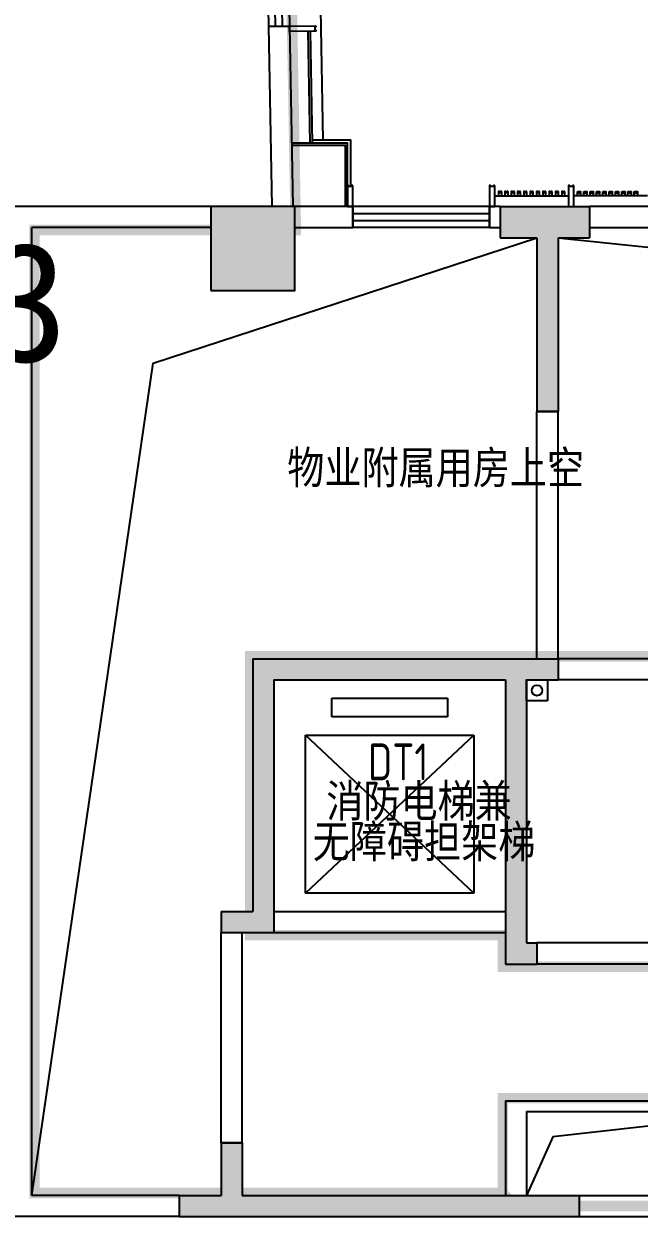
# Model space of a CAD drawing. Extents: x 512858 to 514372, y -232486 to -231710.
# Drawn here: x 513185.75 to 513191.6, y -231862.26 to -231850.88 of the extents above; entities that cross this region are included whole.
import ezdxf

# ---------------------------------------------------------------- set-up
doc = ezdxf.new("R2010")
doc.units = 0
doc.header["$LTSCALE"] = 1000
doc.layers.get('0').update_dxf_attribs({"color": 252})
for name, color, linetype in [('$面积结果', 7, 'Continuous'), ('0-灰色石材', 253, 'Continuous'), ('2#HXT-2F$0$A-HOLE-E', 253, 'Continuous'), ('2#HXT-2F$0$A-PATT-COLU', 253, 'Continuous'), ('2#HXT-2F$0$A-STAIR', 253, 'Continuous'), ('2#HXT-2F$0$A-STR-CONC-B', 253, 'Continuous'), ('2#HXT-2F$0$A-STR-CONC-C', 253, 'Continuous'), ('2#HXT-2F$0$A-WALL-S', 253, 'Continuous'), ('2#HXT-2F$0$A-WINDOW', 253, 'Continuous'), ('2#HXT-2F$0$AA-DOOR_FIRE_TEXT', 253, 'Continuous'), ('6#-造型-1F（实施版）石材-STONE-S', 253, 'Continuous'), ('6#-造型-1F（实施版）金属型材-METAL-S', 253, 'Continuous'), ('6#-造型-1F（实施版）门窗', 253, 'Continuous'), ('A-ANNO-100-TXT', 252, 'Continuous'), ('A-HOLE-E', 253, 'Continuous'), ('A-METAL-E', 253, 'Continuous'), ('A-PATT-COLU', 253, 'Continuous'), ('A-STONE-S', 253, 'Continuous'), ('A-STR-CONC-B', 252, 'Continuous'), ('A-STR-CONC-C', 253, 'Continuous'), ('A-WALL-S', 252, 'Continuous'), ('A-WINDOW', 253, 'Continuous'), ('PUB_HATCH', 252, 'Continuous')]:
    doc.layers.add(name, color=color, linetype=linetype)
doc.layers.add('面积-计容-住宅-1', color=1, linetype='Continuous', lineweight=0)
doc.layers.add('面积-计容-社区文化活动中心-1', color=30, linetype='Continuous', lineweight=0)
doc.styles.add('dw', font='simhei.ttf')
doc.styles.add('TYDG_02', font='TSSDENG.shx', dxfattribs={"width": 0.8, "bigfont": 'hztxt.shx'})

# ---------------------------------------------------------------- blocks, each defined once
blk = doc.blocks.new('1新422#HXT-2F$0$$WINLIB2D$00000001')
at = {"color": 0}
for points in [[(-0.4999999999999964, 0.5000000000000142), (-0.4999999999999964, -0.4999999999999858)], [(-0.4999999999999964, 0.5000000000000142), (0.5000000000000036, 0.5000000000000142)], [(0.5000000000000036, -0.4999999999999858), (0.5000000000000036, 0.5000000000000142)], [(0.5000000000000036, 0.1666666666666714), (-0.4999999999999964, 0.1666666666666714)], [(0.5000000000000036, -0.1666666666666572), (-0.4999999999999964, -0.1666666666666572)], [(-0.4999999999999964, -0.4999999999999858), (0.5000000000000036, -0.4999999999999858)]]:
    blk.add_lwpolyline(points, dxfattribs=at)
blk = doc.blocks.new('1新159_FZH')
blk.add_lwpolyline([(-0.5, -0.5), (0.5, -0.5), (0.5, 0.5), (-0.5, 0.5)], close=True)
at = {"layer": 'PUB_HATCH'}
blk.add_solid([(-0.5, -0.5), (0.5, -0.5), (-0.5, 0.5), (0.5, 0.5)], dxfattribs=at)
blk = doc.blocks.new('1新412#HXT-2F')
at = {"layer": '2#HXT-2F$0$A-PATT-COLU'}
for points in [[(-150106.9752885645, -995270.9140193599), (-149756.9752885626, -995270.9140193684), (-149656.9752885688, -995170.9140193486), (-149656.9752885645, -994970.9140193599), (-150106.9752885645, -994970.9140193599)], [(-149656.9752885688, -995170.9140193486), (-149556.9752885792, -995270.9140193176), (-149256.9752885645, -995270.9140193599), (-149256.9752885645, -994970.9140193599), (-149656.9752885645, -994970.9140193599)], [(-149656.9752885688, -995170.9140193486), (-149756.9752885626, -995270.9140193684), (-149756.9752885646, -996920.9140193599), (-149556.9752885646, -996920.9140193599), (-149556.9752885792, -995270.9140193176)], [(-152256.9750723648, -999470.9138412222), (-152456.9750723648, -999270.9138412222), (-152456.9750723648, -1001670.913841248), (-152256.9750723648, -1001870.913841171)], [(-152456.9750723648, -999270.9138412222), (-152256.9750723648, -999470.9138412222), (-150056.9750723617, -999470.913841222), (-149956.9750723614, -999404.2471745578), (-149956.9750723602, -999270.9138412256)], [(-149956.9750723614, -999404.2471745578), (-149856.9750723625, -999470.9138412263), (-149556.9752885516, -999470.9138412256), (-149556.9752885516, -999270.9138412256), (-149956.9750723602, -999270.9138412256)], [(-149956.9750723614, -999404.2471745578), (-150056.9750723617, -999470.913841222), (-150056.9750723488, -1001770.913841235), (-149856.9750723488, -1001770.913841235), (-149856.9750723625, -999470.9138412263)], [(-152756.9750723602, -1001870.913841226), (-152256.9750723648, -1001870.913841171), (-152456.9750723648, -1001670.913841248), (-152756.9750723602, -1001670.913841226)], [(-149856.9750723488, -1001770.913841235), (-150056.9750723488, -1001770.913841231), (-150056.9750723784, -1002170.91275238), (-149856.9750723162, -1001970.91275238)], [(-149856.9750723162, -1001970.91275238), (-150056.9750723784, -1002170.91275238), (-149756.9750723602, -1002170.912752286), (-149756.9750723602, -1001970.912752286)], [(-152756.9750723602, -1003870.913841226), (-152756.9750723267, -1004370.913841248), (-152656.9750723378, -1004437.5805079), (-152556.9750723267, -1004370.913841226), (-152556.9750723602, -1003870.913841226)], [(-153156.9750723602, -1004570.913841226), (-152656.9750723602, -1004570.913841226), (-152656.9750723378, -1004437.5805079), (-152756.9750723267, -1004370.913841248), (-153156.9750723602, -1004370.913841226)], [(-152656.9750723378, -1004437.5805079), (-152656.9750723602, -1004570.913841226), (-149956.9752885757, -1004570.913841226), (-149956.9752885757, -1004370.913841226), (-152556.9750723267, -1004370.913841226)], [(-149956.9752885757, -1004370.913841226), (-149956.9752885757, -1004570.913841226), (-149356.9750723602, -1004570.913841226), (-149356.9750723602, -1004370.913841226)]]:
    blk.add_hatch(color=256, dxfattribs=at).paths.add_polyline_path(points)
at = {"layer": '2#HXT-2F$0$A-HOLE-E'}
blk.add_lwpolyline([(-147456.9752885834, -1003570.91637376), (-149606.9592106811, -1003811.875756063), (-149856.9752885945, -1004370.913841226)], dxfattribs=at)
at = {"layer": '2#HXT-2F$0$A-STAIR'}
for p, q in [((-151706.9750723544, -999820.913841215), (-151706.9750723544, -999645.9138412168)), ((-151706.9750723544, -999645.9138412168), (-150606.9750723544, -999645.9138412168)), ((-150606.9750723544, -999645.9138412168), (-150606.9750723544, -999820.913841215)), ((-150606.9750723544, -999820.913841215), (-151706.9750723544, -999820.913841215)), ((-151956.9750723544, -1001495.913841224), (-151956.9750723544, -999995.9138412268)), ((-151956.9750723544, -999995.9138412268), (-150356.9750723544, -999995.9138412268)), ((-150356.9750723544, -999995.9138412268), (-151956.9750723544, -1001495.913841224)), ((-150356.9750723544, -1001495.913841224), (-151956.9750723544, -999995.9138412268)), ((-150356.9750723544, -999995.9138412268), (-150356.9750723544, -1001495.913841224)), ((-150356.9750723544, -1001495.913841224), (-151956.9750723544, -1001495.913841224))]:
    blk.add_line(p, q, dxfattribs=at)
at = {"layer": '2#HXT-2F$0$A-STR-CONC-B'}
for p, q in [((-150106.9752885645, -994970.9140193599), (-149656.9752885645, -994970.9140193599)), ((-150106.9752885645, -994970.9140193599), (-150106.9752885645, -995270.9140193599)), ((-149656.9752885645, -994970.9140193599), (-149256.9752885645, -994970.9140193599)), ((-149256.9752885645, -994970.9140193599), (-149256.9752885645, -995270.9140193599)), ((-150106.9752885645, -995270.9140193599), (-149756.9752885626, -995270.9140193684)), ((-149756.9752885626, -995270.9140193684), (-149756.9752885646, -996920.9140193599)), ((-149556.9752885792, -995270.9140193176), (-149256.9752885645, -995270.9140193599)), ((-149556.9752885792, -995270.9140193176), (-149556.9752885646, -996920.9140193599)), ((-149556.9752885646, -996920.9140193599), (-149756.9752885646, -996920.9140193599)), ((-152456.9750723648, -999270.9138412222), (-152456.9750723648, -1001670.913841248)), ((-152456.9750723648, -999270.9138412222), (-149956.9750723602, -999270.9138412256)), ((-149956.9750723602, -999270.9138412256), (-149556.9752885516, -999270.9138412256)), ((-149556.9752885516, -999270.9138412256), (-149556.9752885516, -999470.9138412256)), ((-152256.9750723648, -999470.9138412222), (-152256.9750723648, -1001870.913841171)), ((-152256.9750723648, -999470.9138412222), (-150056.9750723617, -999470.913841222)), ((-150056.9750723617, -999470.913841222), (-150056.9750723488, -1001770.913841235)), ((-149856.9750723625, -999470.9138412263), (-149856.9750723488, -1001770.913841235)), ((-149856.9750723625, -999470.9138412263), (-149556.9752885516, -999470.9138412256)), ((-152756.9750723602, -1001670.913841226), (-152456.9750723648, -1001670.913841248)), ((-152756.9750723602, -1001670.913841226), (-152756.9750723602, -1001870.913841226)), ((-150056.9750723488, -1001770.913841231), (-150056.9750723784, -1002170.91275238)), ((-149856.9750723488, -1001770.913841235), (-149856.9750723162, -1001970.91275238)), ((-152756.9750723602, -1001870.913841226), (-152256.9750723648, -1001870.913841171)), ((-149856.9750723162, -1001970.91275238), (-149756.9750723602, -1001970.912752286)), ((-149756.9750723602, -1001970.912752286), (-149756.9750723602, -1002170.912752286)), ((-150056.9750723784, -1002170.91275238), (-149756.9750723602, -1002170.912752286)), ((-152756.9750723602, -1003870.913841226), (-152756.9750723267, -1004370.913841248)), ((-152556.9750723602, -1003870.913841226), (-152756.9750723602, -1003870.913841226)), ((-152556.9750723602, -1003870.913841226), (-152556.9750723267, -1004370.913841226)), ((-153156.9750723602, -1004370.913841226), (-152756.9750723267, -1004370.913841248)), ((-153156.9750723602, -1004370.913841226), (-153156.9750723602, -1004570.913841226)), ((-152556.9750723267, -1004370.913841226), (-149956.9752885757, -1004370.913841226)), ((-149956.9752885757, -1004370.913841226), (-149356.9750723602, -1004370.913841226)), ((-149356.9750723602, -1004370.913841226), (-149356.9750723602, -1004570.913841226)), ((-153156.9750723602, -1004570.913841226), (-152656.9750723602, -1004570.913841226)), ((-152656.9750723602, -1004570.913841226), (-149956.9752885757, -1004570.913841226)), ((-149956.9752885757, -1004570.913841226), (-149356.9750723602, -1004570.913841226))]:
    blk.add_line(p, q, dxfattribs=at)
at = {"layer": '2#HXT-2F$0$A-WALL-S'}
for p, q in [((-152856.9752885962, -994970.914019357), (-154756.9752885648, -994970.9140193566)), ((-151506.9752885819, -994970.9140193632), (-152056.9752885866, -994970.9140193582)), ((-151506.9752885819, -995170.914019349), (-151506.9752885819, -994970.9140193632)), ((-150106.9752885645, -994970.9140193599), (-150206.9752885819, -994970.9140193632)), ((-150206.9752885819, -994970.9140193632), (-150206.9752885819, -995170.914019349)), ((-148656.9752885819, -994970.9140193618), (-149256.9752885645, -994970.9140193599)), ((-154556.9752885667, -1004370.913841221), (-154556.9752885667, -995170.9140193716)), ((-152856.9752885962, -995170.9140193552), (-154556.9752885667, -995170.9140193716)), ((-152056.9752885913, -995170.9140193514), (-151506.9752885819, -995170.914019349)), ((-150206.9752885819, -995170.914019349), (-150106.9752885645, -995170.9140193599)), ((-149256.9752885645, -995170.9140193599), (-148656.9752885819, -995170.9140193568)), ((-148356.9752885437, -999270.9138412256), (-149556.9752885516, -999270.9138412256)), ((-148356.9752885437, -999470.9138412256), (-149556.9752885516, -999470.9138412256)), ((-152256.9750723648, -1001670.913841222), (-150056.9750723594, -1001670.913841222)), ((-152256.9750723652, -1001870.913841235), (-150056.975072367, -1001870.913841235)), ((-148656.9752885646, -1001970.912752286), (-149756.9750723602, -1001970.912752286)), ((-148656.9752885646, -1002170.912752286), (-149756.9750723602, -1002170.912752286)), ((-150056.9752885607, -1003470.916373792), (-150056.9752885606, -1004370.913841191)), ((-150056.9752885607, -1003470.916373792), (-147356.9752885652, -1003470.916373796)), ((-149856.9752885945, -1003570.916373791), (-149856.9752885946, -1004370.913841191)), ((-149856.9752885945, -1003570.916373791), (-147456.9752885511, -1003570.916373791)), ((-153156.9750723602, -1004370.913841226), (-154556.9752885667, -1004370.913841221)), ((-149356.9750723602, -1004370.913841226), (-147456.97528855, -1004370.913841235)), ((-153156.9750723602, -1004570.913841226), (-154756.9752885648, -1004570.913841223)), ((-149356.9750723602, -1004570.913841226), (-147356.975288564, -1004570.913841226))]:
    blk.add_line(p, q, dxfattribs=at)
at = {"layer": '2#HXT-2F$0$AA-DOOR_FIRE_TEXT'}
blk.add_lwpolyline([(-149656.9750723703, -999670.913841226), (-149856.9750723703, -999670.913841226), (-149856.9750723703, -999470.913841226), (-149656.9750723703, -999470.913841226)], close=True, dxfattribs=at)
blk.add_circle((-149756.9764433142, -999570.913841226), 50, dxfattribs=at)
at = {"layer": '2#HXT-2F$0$A-STR-CONC-C', "xscale": 799.999999981228, "yscale": 800.0000000507571, "zscale": 800.0000000507571, "rotation": 359.9999999976321}
blk.add_blockref('1新159_FZH', (-152456.9752885789, -995370.9151082968, 2.46598982e-08), dxfattribs=at)
at = {"layer": '2#HXT-2F$0$A-WINDOW', "xscale": 1300, "yscale": 200, "zscale": 200, "rotation": 180}
blk.add_blockref('1新422#HXT-2F$0$$WINLIB2D$00000001', (-150856.9752885796, -995070.9140193599), dxfattribs=at)
blk = doc.blocks.new('1新321F结构')
at = {"layer": 'A-PATT-COLU'}
for points in [[(-150106.9752885645, -995270.9140193599), (-149756.9752885626, -995270.9140193684), (-149656.9752885688, -995170.9140193486), (-149656.9752885645, -994970.9140193599), (-150106.9752885645, -994970.9140193599)], [(-149656.9752885688, -995170.9140193486), (-149556.9752885792, -995270.9140193176), (-149256.9752885645, -995270.9140193599), (-149256.9752885645, -994970.9140193599), (-149656.9752885645, -994970.9140193599)], [(-149656.9752885688, -995170.9140193486), (-149756.9752885626, -995270.9140193684), (-149756.9752885646, -996920.9140193599), (-149556.9752885646, -996920.9140193599), (-149556.9752885792, -995270.9140193176)], [(-152256.9750723648, -999470.9138412222), (-152456.9750723648, -999270.9138412222), (-152456.9750723648, -1001670.913841248), (-152256.9750723648, -1001870.913841171)], [(-152456.9750723648, -999270.9138412222), (-152256.9750723648, -999470.9138412222), (-150056.9750723521, -999470.9138412222), (-149956.9750723568, -999404.247174565), (-149956.9750723602, -999270.9138412256)], [(-149956.9750723568, -999404.247174565), (-149856.975072358, -999470.9138412476), (-149556.9750723602, -999470.9138412256), (-149556.9750723602, -999270.9138412256), (-149956.9750723602, -999270.9138412256)], [(-149956.9750723568, -999404.247174565), (-150056.9750723521, -999470.9138412222), (-150056.9750723521, -1002170.91275238), (-149856.975072358, -1001970.91275238), (-149856.975072358, -999470.9138412476)], [(-152756.9750723602, -1001870.913841226), (-152256.9750723648, -1001870.913841171), (-152456.9750723648, -1001670.913841248), (-152756.9750723602, -1001670.913841226)], [(-149856.975072358, -1001970.91275238), (-150056.9750723521, -1002170.91275238), (-149756.9750723602, -1002170.912752286), (-149756.9750723602, -1001970.912752286)], [(-152756.9750723602, -1003870.913841226), (-152756.9750723267, -1004370.913841248), (-152656.9750723378, -1004437.580507898), (-152556.9750723267, -1004370.91384122), (-152556.9750723602, -1003870.913841226)], [(-153156.9750723602, -1004570.913841226), (-152656.9750723602, -1004570.913841226), (-152656.9750723378, -1004437.580507898), (-152756.9750723267, -1004370.913841248), (-153156.9750723602, -1004370.913841226)], [(-152656.9750723378, -1004437.580507898), (-152656.9750723602, -1004570.913841226), (-149356.9750723602, -1004570.913841226), (-149356.9750723602, -1004370.913841226), (-152556.9750723267, -1004370.91384122)]]:
    blk.add_hatch(color=256, dxfattribs=at).paths.add_polyline_path(points)
at = {"layer": 'A-STR-CONC-B'}
for p, q in [((-150106.9752885645, -994970.9140193599), (-149656.9752885645, -994970.9140193599)), ((-150106.9752885645, -994970.9140193599), (-150106.9752885645, -995270.9140193599)), ((-149656.9752885645, -994970.9140193599), (-149256.9752885645, -994970.9140193599)), ((-149256.9752885645, -994970.9140193599), (-149256.9752885645, -995270.9140193599)), ((-150106.9752885645, -995270.9140193599), (-149756.9752885626, -995270.9140193684)), ((-149756.9752885626, -995270.9140193684), (-149756.9752885646, -996920.9140193599)), ((-149556.9752885792, -995270.9140193176), (-149556.9752885646, -996920.9140193599)), ((-149556.9752885792, -995270.9140193176), (-149256.9752885645, -995270.9140193599)), ((-149556.9752885646, -996920.9140193599), (-149756.9752885646, -996920.9140193599)), ((-152456.9750723648, -999270.9138412222), (-152456.9750723648, -1001670.913841248)), ((-152456.9750723648, -999270.9138412222), (-149956.9750723602, -999270.9138412256)), ((-149956.9750723602, -999270.9138412256), (-149556.9750723602, -999270.9138412256)), ((-149556.9750723602, -999270.9138412256), (-149556.9750723602, -999470.9138412256)), ((-152256.9750723648, -999470.9138412222), (-152256.9750723648, -1001870.913841171)), ((-152256.9750723648, -999470.9138412222), (-150056.9750723521, -999470.9138412222)), ((-150056.9750723521, -999470.9138412222), (-150056.9750723521, -1002170.91275238)), ((-149856.975072358, -999470.9138412476), (-149856.975072358, -1001970.91275238)), ((-149856.975072358, -999470.9138412476), (-149556.9750723602, -999470.9138412256)), ((-152756.9750723602, -1001670.913841226), (-152456.9750723648, -1001670.913841248)), ((-152756.9750723602, -1001670.913841226), (-152756.9750723602, -1001870.913841226)), ((-152756.9750723602, -1001870.913841226), (-152256.9750723648, -1001870.913841171)), ((-149856.975072358, -1001970.91275238), (-149756.9750723602, -1001970.912752286)), ((-149756.9750723602, -1001970.912752286), (-149756.9750723602, -1002170.912752286)), ((-150056.9750723521, -1002170.91275238), (-149756.9750723602, -1002170.912752286)), ((-152756.9750723602, -1003870.913841226), (-152756.9750723267, -1004370.913841248)), ((-152556.9750723602, -1003870.913841226), (-152756.9750723602, -1003870.913841226)), ((-152556.9750723602, -1003870.913841226), (-152556.9750723267, -1004370.91384122)), ((-153156.9750723602, -1004370.913841226), (-152756.9750723267, -1004370.913841248)), ((-153156.9750723602, -1004370.913841226), (-153156.9750723602, -1004570.913841226)), ((-152556.9750723267, -1004370.91384122), (-149356.9750723602, -1004370.913841226)), ((-149356.9750723602, -1004370.913841226), (-149356.9750723602, -1004570.913841226)), ((-153156.9750723602, -1004570.913841226), (-152656.9750723602, -1004570.913841226)), ((-152656.9750723602, -1004570.913841226), (-149356.9750723602, -1004570.913841226))]:
    blk.add_line(p, q, dxfattribs=at)
at = {"layer": 'A-STR-CONC-C', "xscale": 799.999999981228, "yscale": 800.0000000507571, "zscale": 800.0000000507571, "rotation": 359.9999999976321}
blk.add_blockref('1新159_FZH', (-152456.9752885789, -995370.9151082968, 2.46598982e-08), dxfattribs=at)
blk = doc.blocks.new('1新171gtrhhsfsfsf')
at = {"layer": '6#-造型-1F（实施版）金属型材-METAL-S'}
blk.add_lwpolyline([(2626555.879741505, -468525.8129000573), (2626565.879741505, -468525.8129000573), (2626565.879741505, -468535.8129000573), (2626595.879741505, -468535.8129000573), (2626595.879741505, -468525.8129000573), (2626605.879741505, -468525.8129000573), (2626605.879741505, -468725.8129000573), (2626555.879741505, -468725.8129000573)], close=True, dxfattribs=at)
blk = doc.blocks.new('1新170gthegsffsf')
at = {"layer": '6#-造型-1F（实施版）金属型材-METAL-S'}
blk.add_lwpolyline([(2575455.867841451, -483475.8116329959), (2575445.867841451, -483475.8116329959), (2575445.867841451, -483465.8116329959), (2575415.867841451, -483465.8116329959), (2575415.867841451, -483475.8116329959), (2575405.867841451, -483475.8116329959), (2575405.867841451, -483225.8116329959), (2575455.867841451, -483225.8116329959)], close=True, dxfattribs=at)
blk = doc.blocks.new('1新662fwy')
at = {"layer": '6#-造型-1F（实施版）石材-STONE-S'}
for points in [[(2477482.162925156, -563718.339035673), (2477482.162925157, -563118.3390356748), (2476948.21929071, -563118.3390356743)], [(2477462.162925156, -563718.339035673), (2477462.162925157, -563138.3390356748), (2476948.576447221, -563138.3390356743)]]:
    blk.add_lwpolyline(points, dxfattribs=at)
at = {"layer": '6#-造型-1F（实施版）金属型材-METAL-S'}
for points in [[(2477512.162925157, -563528.3390356951), (2477512.162925157, -563088.3390356746), (2477147.715443595, -563088.3390356743)], [(2478882.166855804, -563618.3410464533), (2479582.137309139, -563618.3410464533)], [(2480332.149197854, -563618.3410464533), (2479632.178744519, -563618.3410464533)]]:
    blk.add_lwpolyline(points, dxfattribs=at)
for points in [[(2478947.160375109, -563578.3444432657), (2478937.160375109, -563578.3444432657), (2478937.160375109, -563588.3444432657), (2478927.205709684, -563588.3444432657), (2478927.205709684, -563578.3444432657), (2478917.205709684, -563578.3444432657), (2478917.205709684, -563618.341080306), (2478947.160375109, -563618.341080306)], [(2479007.160375109, -563578.3444432657), (2478997.160375109, -563578.3444432657), (2478997.160375109, -563588.3444432657), (2478987.205709684, -563588.3444432657), (2478987.205709684, -563578.3444432657), (2478977.205709684, -563578.3444432657), (2478977.205709684, -563618.341080306), (2479007.160375109, -563618.341080306)], [(2479067.160375109, -563578.3444432657), (2479057.160375109, -563578.3444432657), (2479057.160375109, -563588.3444432657), (2479047.205709684, -563588.3444432657), (2479047.205709684, -563578.3444432657), (2479037.205709684, -563578.3444432657), (2479037.205709684, -563618.341080306), (2479067.160375109, -563618.341080306)], [(2479127.160375109, -563578.3444432657), (2479117.160375109, -563578.3444432657), (2479117.160375109, -563588.3444432657), (2479107.205709684, -563588.3444432657), (2479107.205709684, -563578.3444432657), (2479097.205709684, -563578.3444432657), (2479097.205709684, -563618.341080306), (2479127.160375109, -563618.341080306)], [(2479187.160375109, -563578.3444432657), (2479177.160375109, -563578.3444432657), (2479177.160375109, -563588.3444432657), (2479167.205709684, -563588.3444432657), (2479167.205709684, -563578.3444432657), (2479157.205709684, -563578.3444432657), (2479157.205709684, -563618.341080306), (2479187.160375109, -563618.341080306)], [(2479247.160375109, -563578.3444432657), (2479237.160375109, -563578.3444432657), (2479237.160375109, -563588.3444432657), (2479227.205709684, -563588.3444432657), (2479227.205709684, -563578.3444432657), (2479217.205709684, -563578.3444432657), (2479217.205709684, -563618.341080306), (2479247.160375109, -563618.341080306)], [(2479307.160375109, -563578.3444432657), (2479297.160375109, -563578.3444432657), (2479297.160375109, -563588.3444432657), (2479287.205709684, -563588.3444432657), (2479287.205709684, -563578.3444432657), (2479277.205709684, -563578.3444432657), (2479277.205709684, -563618.341080306), (2479307.160375109, -563618.341080306)], [(2479367.160375109, -563578.3444432657), (2479357.160375109, -563578.3444432657), (2479357.160375109, -563588.3444432657), (2479347.205709684, -563588.3444432657), (2479347.205709684, -563578.3444432657), (2479337.205709684, -563578.3444432657), (2479337.205709684, -563618.341080306), (2479367.160375109, -563618.341080306)], [(2479427.160375109, -563578.3444432657), (2479417.160375109, -563578.3444432657), (2479417.160375109, -563588.3444432657), (2479407.205709684, -563588.3444432657), (2479407.205709684, -563578.3444432657), (2479397.205709684, -563578.3444432657), (2479397.205709684, -563618.341080306), (2479427.160375109, -563618.341080306)], [(2479487.160375109, -563578.3444432657), (2479477.160375109, -563578.3444432657), (2479477.160375109, -563588.3444432657), (2479467.205709684, -563588.3444432657), (2479467.205709684, -563578.3444432657), (2479457.205709684, -563578.3444432657), (2479457.205709684, -563618.341080306), (2479487.160375109, -563618.341080306)], [(2479547.160375109, -563578.3444432657), (2479537.160375109, -563578.3444432657), (2479537.160375109, -563588.3444432657), (2479527.205709684, -563588.3444432657), (2479527.205709684, -563578.3444432657), (2479517.205709684, -563578.3444432657), (2479517.205709684, -563618.341080306), (2479547.160375109, -563618.341080306)], [(2479667.197861887, -563578.3444432657), (2479677.197861887, -563578.3444432657), (2479677.197861887, -563588.3444432657), (2479687.152527312, -563588.3444432657), (2479687.152527312, -563578.3444432657), (2479697.152527312, -563578.3444432657), (2479697.152527312, -563618.341080306), (2479667.197861887, -563618.341080306)], [(2479727.197861887, -563578.3444432657), (2479737.197861887, -563578.3444432657), (2479737.197861887, -563588.3444432657), (2479747.152527312, -563588.3444432657), (2479747.152527312, -563578.3444432657), (2479757.152527312, -563578.3444432657), (2479757.152527312, -563618.341080306), (2479727.197861887, -563618.341080306)], [(2479787.197861887, -563578.3444432657), (2479797.197861887, -563578.3444432657), (2479797.197861887, -563588.3444432657), (2479807.152527312, -563588.3444432657), (2479807.152527312, -563578.3444432657), (2479817.152527312, -563578.3444432657), (2479817.152527312, -563618.341080306), (2479787.197861887, -563618.341080306)], [(2479847.197861887, -563578.3444432657), (2479857.197861887, -563578.3444432657), (2479857.197861887, -563588.3444432657), (2479867.152527312, -563588.3444432657), (2479867.152527312, -563578.3444432657), (2479877.152527312, -563578.3444432657), (2479877.152527312, -563618.341080306), (2479847.197861887, -563618.341080306)], [(2479907.197861887, -563578.3444432657), (2479917.197861887, -563578.3444432657), (2479917.197861887, -563588.3444432657), (2479927.152527312, -563588.3444432657), (2479927.152527312, -563578.3444432657), (2479937.152527312, -563578.3444432657), (2479937.152527312, -563618.341080306), (2479907.197861887, -563618.341080306)], [(2479967.197861887, -563578.3444432657), (2479977.197861887, -563578.3444432657), (2479977.197861887, -563588.3444432657), (2479987.152527312, -563588.3444432657), (2479987.152527312, -563578.3444432657), (2479997.152527312, -563578.3444432657), (2479997.152527312, -563618.341080306), (2479967.197861887, -563618.341080306)], [(2480027.197861887, -563578.3444432657), (2480037.197861887, -563578.3444432657), (2480037.197861887, -563588.3444432657), (2480047.152527312, -563588.3444432657), (2480047.152527312, -563578.3444432657), (2480057.152527312, -563578.3444432657), (2480057.152527312, -563618.341080306), (2480027.197861887, -563618.341080306)], [(2480087.197861887, -563578.3444432657), (2480097.197861887, -563578.3444432657), (2480097.197861887, -563588.3444432657), (2480107.152527312, -563588.3444432657), (2480107.152527312, -563578.3444432657), (2480117.152527312, -563578.3444432657), (2480117.152527312, -563618.341080306), (2480087.197861887, -563618.341080306)], [(2480147.197861887, -563578.3444432657), (2480157.197861887, -563578.3444432657), (2480157.197861887, -563588.3444432657), (2480167.152527312, -563588.3444432657), (2480167.152527312, -563578.3444432657), (2480177.152527312, -563578.3444432657), (2480177.152527312, -563618.341080306), (2480147.197861887, -563618.341080306)], [(2480207.197861887, -563578.3444432657), (2480217.197861887, -563578.3444432657), (2480217.197861887, -563588.3444432657), (2480227.152527312, -563588.3444432657), (2480227.152527312, -563578.3444432657), (2480237.152527312, -563578.3444432657), (2480237.152527312, -563618.341080306), (2480207.197861887, -563618.341080306)]]:
    blk.add_lwpolyline(points, close=True, dxfattribs=at)
at = {"layer": 'A-METAL-E', "linetype": 'ByBlock'}
blk.add_lwpolyline([(2477250.264906845, -563088.3390356743), (2476973.728804926, -547653.6596725584)], dxfattribs=at)
at = {"layer": 'A-STONE-S'}
for points in [[(2477128.254366618, -563118.6961352503), (2477109.233210503, -562053.5521140347)], [(2477148.251178361, -563118.3390356746), (2477129.230022246, -562053.195014459)]]:
    blk.add_lwpolyline(points, dxfattribs=at)
at = {"layer": '0-灰色石材', "xscale": -1}
for p in [(5104088.058486024, -94992.52613563777), (5105438.058486024, -94992.52613563777), (5106188.058486024, -94992.52613563777)]:
    blk.add_blockref('1新171gtrhhsfsfsf', p, dxfattribs=at)
at = {"layer": '6#-造型-1F（实施版）门窗', "rotation": 91.02306929197735}
blk.add_blockref('1新170gthegsffsf', (2039766.457665961, -3145680.029044155), dxfattribs=at)
blk = doc.blocks.new('1新10$WINLIB2D$00000001')
at = {"color": 0}
for points in [[(-0.4999999999999964, 0.5000000000000142), (-0.4999999999999964, -0.4999999999999858)], [(-0.4999999999999964, 0.5000000000000142), (0.5000000000000036, 0.5000000000000142)], [(0.5000000000000036, -0.4999999999999858), (0.5000000000000036, 0.5000000000000142)], [(0.5000000000000036, 0.1666666666666714), (-0.4999999999999964, 0.1666666666666714)], [(0.5000000000000036, -0.1666666666666572), (-0.4999999999999964, -0.1666666666666572)], [(-0.4999999999999964, -0.4999999999999858), (0.5000000000000036, -0.4999999999999858)]]:
    blk.add_lwpolyline(points, dxfattribs=at)

msp = doc.modelspace()

# ---------------------------------------------------------------- linework, layer by layer
at = {"layer": 'A-HOLE-E', "color": 252}
for points in [[(513185.8285477395, -231862.0107571439), (513186.980890985, -231854.1014856895), (513190.6285477395, -231852.910757322)], [(513190.8285477395, -231852.910757322), (513200.9582908198, -231853.964754993), (513202.1285477395, -231862.0107571439)]]:
    msp.add_lwpolyline(points, dxfattribs=at)
at = {"layer": 'A-WALL-S', "color": 252}
for p, q in [((513188.2771709257, -231850.8991434882), (513188.3078050536, -231852.6089670441)), ((513188.0772030182, -231850.9027262219), (513188.1078371461, -231852.6125497778)), ((513188.3078050536, -231852.6089670441), (513188.1078371461, -231852.6125497778)), ((513190.6285477395, -231856.9107571439), (513190.6285477395, -231854.5607127029)), ((513190.6285477395, -231854.5607127029), (513190.8285477395, -231854.5607127029)), ((513190.8285477395, -231856.9107571439), (513190.8285477395, -231854.5607127029)), ((513190.6285477395, -231856.9107571439), (513190.8285477395, -231856.9107571439)), ((513187.6285479557, -231861.5107571116), (513187.6285479557, -231859.5107571116)), ((513187.6285479557, -231859.5107571116), (513187.8285479557, -231859.5107571116)), ((513187.8285479557, -231861.5107571116), (513187.8285479557, -231859.5107571116)), ((513187.6285479557, -231861.5107571116), (513187.8285479557, -231861.5107571116))]:
    msp.add_line(p, q, dxfattribs=at)
msp.add_lwpolyline([(513188.2771709257, -231850.8991434882), (513188.0772030182, -231850.9027262219)], dxfattribs=at)
at = {"layer": '面积-计容-住宅-1', "const_width": 0.1}
for points in [[(513187.9035479557, -231856.8857571439), (513192.3535446874, -231856.8857571438), (513192.3535446874, -231856.0857584515), (513195.9035507916, -231856.0857584515), (513195.9035507914, -231856.8857571438), (513200.3535451896, -231856.8857571439), (513200.3535451896, -231859.5357571439), (513198.0535475233, -231859.5357571439), (513198.0535475233, -231859.8357560551), (513190.3035479556, -231859.8357560551), (513190.3035479556, -231859.5357571439), (513187.9035479557, -231859.5357571439), (513187.9035479557, -231859.2857571439), (513187.9035479557, -231859.2857571439)], [(513197.3035477395, -231861.0857596765), (513190.3035477395, -231861.0857596765), (513190.3035477395, -231861.9857571439), (513190.4285477395, -231862.110756055), (513197.1785477395, -231862.1107596765), (513197.3035477395, -231861.9857571439)]]:
    msp.add_lwpolyline(points, close=True, dxfattribs=at)
at = {"layer": '面积-计容-社区文化活动中心-1', "ltscale": 3, "const_width": 0.1}
msp.add_lwpolyline([(513199.1285477395, -231861.9857571439), (513197.3035477395, -231861.9857571439), (513197.1785477395, -231862.1107596765), (513190.4285477395, -231862.110756055), (513190.3035477395, -231861.9857571439), (513185.8535477394, -231861.9857571439), (513185.8535477394, -231852.8357573221), (513188.3368723441, -231852.835757322), (513188.0701850598, -231837.9507831928), (513184.7457305138, -231838.0103459269), (513184.720132541, -231836.5816120281), (513176.4947182458, -231836.7191019551), (513177.0412265383, -231867.1357571439), (513199.1285477395, -231867.1357571439)], close=True, dxfattribs=at)

# ---------------------------------------------------------------- block references
at = {"color": 252, "xscale": 0.001, "yscale": 0.001, "zscale": 0.001}
for name in ['1新321F结构', '1新412#HXT-2F']:
    msp.add_blockref(name, (513340.385523028, -230857.6398433027), dxfattribs=at)
at = {"layer": '6#-造型-1F（实施版）金属型材-METAL-S', "color": 252, "xscale": 0.001, "yscale": 0.001, "zscale": 0.001}
msp.add_blockref('1新662fwy', (510711.3463329856, -231288.8924204642), dxfattribs=at)
at = {"layer": 'A-WINDOW', "color": 252, "xscale": 5.25, "yscale": 0.2, "zscale": 0.2, "rotation": 271.0264324980339}
msp.add_blockref('1新10$WINLIB2D$00000001', (513188.1301635924, -231848.2763560695), dxfattribs=at)

# ---------------------------------------------------------------- texts
at = {"layer": '$面积结果', "color": 30, "style": 'dw'}
msp.add_text('377.93', height=1.1330847568705211, dxfattribs=at).set_placement((513181.5490165989, -231854.0856899311))
at = {"layer": 'A-ANNO-100-TXT', "color": 252, "style": 'TYDG_02'}
for s, p in [('物业附属用房上空', (513188.2558616997, -231855.2811823805)), ('消防电梯兼', (513188.6266074892, -231858.4493543033)), ('无障碍担架梯', (513188.4982741559, -231858.8343543033))]:
    msp.add_text(s, height=0.3525925925925926, dxfattribs=at).set_placement(p)
at = {"layer": 'A-ANNO-100-TXT', "color": 252, "style": 'TYDG_02', "width": 0.8}
msp.add_text('DT1', height=0.35, dxfattribs=at).set_placement((513189.0232741559, -231858.0643543033))

doc.saveas('drawing.dxf')
